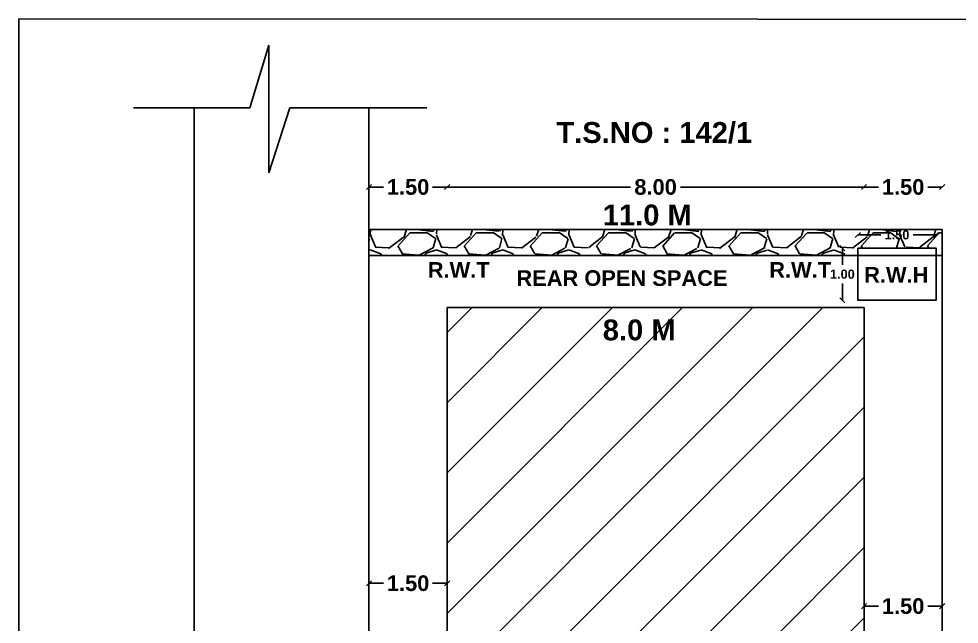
# Model space of a CAD drawing. Header units: metres. Extents: x 6910 to 7143, y 127 to 187.
# Drawn here: x 6957.13 to 6975.17, y 157.66 to 169.26 of the extents above; entities that cross this region are included whole.
import ezdxf

# ---------------------------------------------------------------- set-up
doc = ezdxf.new("R2010")
doc.units = ezdxf.units.M
doc.linetypes.add('HIDDEN', pattern=[0.375, 0.25, -0.125])
doc.styles.get("Standard").update_dxf_attribs({"font": 'arialbd.ttf'})
doc.styles.add('style1', font='arialbd.ttf')
doc.dimstyles.get("Standard").update_dxf_attribs({"dimtxt": 0.3, "dimasz": 0.1, "dimexe": 0.18, "dimexo": 0.0625, "dimgap": 0.09, "dimtad": 0, "dimtih": 1, "dimtoh": 1, "dimlfac": -1, "dimzin": 0, "dimdsep": 46, "dimtxsty": 'Standard', "dimblk": 'OBLIQUE', "dimcen": 0.09, "dimse1": 1, "dimse2": 1, "dimadec": 0, "dimazin": 0, "dimtfac": 1, "dimtofl": 0, "dimtmove": 0, "dimatfit": 3, "dimfxl": 0, "dimtolj": 1, "dimtzin": 0, "dimarcsym": 0})

# ---------------------------------------------------------------- blocks, each defined once
blk = doc.blocks.new('_Oblique')
at = {"color": 0, "linetype": 'ByBlock', "lineweight": -2}
blk.add_line((-0.5, -0.5), (0.5, 0.5), dxfattribs=at)
blk = doc.blocks.new('*D34')
at = {"color": 0, "lineweight": -2}
for p, q in [((6976.009510423636, 163.7251328599744), (6976.009510423636, 154.5184070755272)), ((6976.009510423636, 144.8251328599749), (6976.009510423636, 154.0318586444221))]:
    blk.add_line(p, q, dxfattribs=at)
at = {"layer": 'Defpoints', "color": 0}
for p in [(6973.344858150319, 163.7251328599744), (6976.009510423636, 163.7251328599744), (6973.344858150319, 144.8251328599748)]:
    blk.add_point(p, dxfattribs=at)
at = {"color": 0, "lineweight": -2, "xscale": 0.1, "yscale": 0.1, "zscale": 0.1}
for p, rotation in [((6976.009510423636, 163.7251328599744), 90), ((6976.009510423636, 144.8251328599749), 270)]:
    blk.add_blockref('_Oblique', p, dxfattribs=dict(at, rotation=rotation))
at = {"color": 0, "insert": (6976.009510423634, 154.2751328599726), "char_height": 0.3, "attachment_point": 5}
blk.add_mtext('\\A1;18.90', dxfattribs=at)
blk = doc.blocks.new('*D87')
at = {"color": 0, "lineweight": -2}
for p, q in [((6976.009510423629, 165.2251328599744), (6976.009510423629, 164.7183047562909)), ((6976.009510423629, 163.7251328599744), (6976.009510423629, 164.2319609636579))]:
    blk.add_line(p, q, dxfattribs=at)
at = {"layer": 'Defpoints', "color": 0}
for p in [(6973.344858150319, 165.2251328599744), (6976.009510423629, 165.2251328599744), (6973.344858150319, 163.7251328599744)]:
    blk.add_point(p, dxfattribs=at)
at = {"color": 0, "lineweight": -2, "xscale": 0.1, "yscale": 0.1, "zscale": 0.1}
for p, rotation in [((6976.009510423629, 165.2251328599744), 90), ((6976.009510423629, 163.7251328599744), 270)]:
    blk.add_blockref('_Oblique', p, dxfattribs=dict(at, rotation=rotation))
at = {"color": 0, "insert": (6976.009510423625, 164.4751328599724), "char_height": 0.3, "attachment_point": 5}
blk.add_mtext('\\A1;1.50', dxfattribs=at)
blk = doc.blocks.new('*D88')
at = {"color": 0, "lineweight": -2}
for p, q in [((6963.844858150288, 166.0373370957447), (6964.123923634613, 166.0373370957447)), ((6965.344858150317, 166.0373370957447), (6965.065792665992, 166.0373370957447))]:
    blk.add_line(p, q, dxfattribs=at)
at = {"layer": 'Defpoints', "color": 0}
for p in [(6965.344858150317, 166.0373370957447), (6963.844858150288, 165.2251328599743), (6965.344858150317, 165.2251328599743)]:
    blk.add_point(p, dxfattribs=at)
at = {"color": 0, "lineweight": -2, "xscale": 0.1, "yscale": 0.1, "zscale": 0.1, "rotation": 180}
blk.add_blockref('_Oblique', (6963.844858150288, 166.0373370957447), dxfattribs=at)
at = {"color": 0, "lineweight": -2, "xscale": 0.1, "yscale": 0.1, "zscale": 0.1}
blk.add_blockref('_Oblique', (6965.344858150317, 166.0373370957447), dxfattribs=at)
at = {"color": 0, "insert": (6964.594858150302, 166.0373370957447), "char_height": 0.3, "attachment_point": 5}
blk.add_mtext('\\A1;1.50', dxfattribs=at)
blk = doc.blocks.new('*D35')
at = {"color": 0, "lineweight": -2}
for p, q in [((6965.344858150317, 166.0373370957447), (6968.865840414967, 166.0373370957447)), ((6973.344858150288, 166.0373370957447), (6969.823875885637, 166.0373370957447))]:
    blk.add_line(p, q, dxfattribs=at)
at = {"layer": 'Defpoints', "color": 0}
for p in [(6973.344858150288, 166.0373370957447), (6965.344858150317, 163.7251328599868), (6973.344858150288, 163.7251328599871)]:
    blk.add_point(p, dxfattribs=at)
at = {"color": 0, "lineweight": -2, "xscale": 0.1, "yscale": 0.1, "zscale": 0.1, "rotation": 180}
blk.add_blockref('_Oblique', (6965.344858150317, 166.0373370957447), dxfattribs=at)
at = {"color": 0, "lineweight": -2, "xscale": 0.1, "yscale": 0.1, "zscale": 0.1}
blk.add_blockref('_Oblique', (6973.344858150288, 166.0373370957447), dxfattribs=at)
at = {"color": 0, "insert": (6969.344858150304, 166.0373370957447), "char_height": 0.3, "attachment_point": 5}
blk.add_mtext('\\A1;8.00', dxfattribs=at)
blk = doc.blocks.new('*D36')
at = {"color": 0, "lineweight": -2}
for p, q in [((6973.344858150288, 166.0373370957447), (6973.6239236346, 166.0373370957447)), ((6974.844858150288, 166.0373370957447), (6974.565792665977, 166.0373370957447))]:
    blk.add_line(p, q, dxfattribs=at)
at = {"layer": 'Defpoints', "color": 0}
for p in [(6974.844858150288, 166.0373370957447), (6973.344858150288, 163.7251328599871), (6974.844858150288, 163.7251328599871)]:
    blk.add_point(p, dxfattribs=at)
at = {"color": 0, "lineweight": -2, "xscale": 0.1, "yscale": 0.1, "zscale": 0.1, "rotation": 180}
blk.add_blockref('_Oblique', (6973.344858150288, 166.0373370957447), dxfattribs=at)
at = {"color": 0, "lineweight": -2, "xscale": 0.1, "yscale": 0.1, "zscale": 0.1}
blk.add_blockref('_Oblique', (6974.844858150288, 166.0373370957447), dxfattribs=at)
at = {"color": 0, "insert": (6974.094858150287, 166.0373370957447), "char_height": 0.3, "attachment_point": 5}
blk.add_mtext('\\A1;1.50', dxfattribs=at)
blk = doc.blocks.new('*D89')
at = {"color": 0, "lineweight": -2}
for p, q in [((6973.226534588677, 165.1191512261811), (6973.664324057641, 165.1191512261811)), ((6974.726534588677, 165.1191512261811), (6974.288745119713, 165.1191512261811))]:
    blk.add_line(p, q, dxfattribs=at)
at = {"layer": 'Defpoints', "color": 0}
for p in [(6974.726534588677, 165.1191512261811), (6973.226534588677, 164.86621225913), (6974.726534588677, 164.86621225913)]:
    blk.add_point(p, dxfattribs=at)
at = {"color": 0, "lineweight": -2, "xscale": 0.1, "yscale": 0.1, "zscale": 0.1, "rotation": 180}
blk.add_blockref('_Oblique', (6973.226534588677, 165.1191512261811), dxfattribs=at)
at = {"color": 0, "lineweight": -2, "xscale": 0.1, "yscale": 0.1, "zscale": 0.1}
blk.add_blockref('_Oblique', (6974.726534588677, 165.1191512261811), dxfattribs=at)
at = {"color": 0, "insert": (6973.976534588675, 165.1191512261811), "char_height": 0.3, "attachment_point": 5}
blk.add_mtext('\\A1;{\\H0.58333x;1.50}', dxfattribs=at)
blk = doc.blocks.new('*D90')
at = {"color": 0, "lineweight": -2}
for p, q in [((6972.92875868016, 164.8662122591301), (6972.92875868016, 164.545562021409)), ((6972.92875868016, 163.8662122591301), (6972.92875868016, 164.1868624968523))]:
    blk.add_line(p, q, dxfattribs=at)
at = {"layer": 'Defpoints', "color": 0}
for p in [(6973.226534588682, 164.8662122591301), (6972.92875868016, 163.8662122591301), (6973.226534588682, 163.8662122591301)]:
    blk.add_point(p, dxfattribs=at)
at = {"color": 0, "lineweight": -2, "xscale": 0.1, "yscale": 0.1, "zscale": 0.1}
for p, rotation in [((6972.92875868016, 164.8662122591301), 90), ((6972.92875868016, 163.8662122591301), 270)]:
    blk.add_blockref('_Oblique', p, dxfattribs=dict(at, rotation=rotation))
at = {"color": 0, "insert": (6972.928758680158, 164.3662122591287), "char_height": 0.3, "attachment_point": 5}
blk.add_mtext('\\A1;{\\H0.58333x;1.00}', dxfattribs=at)
blk = doc.blocks.new('*D91')
at = {"color": 0, "lineweight": -2}
for p, q in [((6973.344858150288, 158.0007845443749), (6973.623923634599, 158.0007845443749)), ((6974.844858150288, 158.0007845443749), (6974.565792665977, 158.0007845443749))]:
    blk.add_line(p, q, dxfattribs=at)
at = {"layer": 'Defpoints', "color": 0}
for p in [(6973.344858150288, 157.985822823134), (6974.844858150288, 158.0007845443749), (6974.844858150288, 157.985822823134)]:
    blk.add_point(p, dxfattribs=at)
at = {"color": 0, "lineweight": -2, "xscale": 0.1, "yscale": 0.1, "zscale": 0.1, "rotation": 180}
blk.add_blockref('_Oblique', (6973.344858150288, 158.0007845443749), dxfattribs=at)
at = {"color": 0, "lineweight": -2, "xscale": 0.1, "yscale": 0.1, "zscale": 0.1}
blk.add_blockref('_Oblique', (6974.844858150288, 158.0007845443749), dxfattribs=at)
at = {"color": 0, "insert": (6974.094858150288, 158.0007845443749), "char_height": 0.3, "attachment_point": 5}
blk.add_mtext('\\A1;1.50', dxfattribs=at)
blk = doc.blocks.new('*D92')
at = {"color": 0, "lineweight": -2}
for p, q in [((6963.844858150288, 158.4396209068716), (6964.124665822111, 158.4396209068716)), ((6965.346342525311, 158.4396209068716), (6965.066534853488, 158.4396209068716))]:
    blk.add_line(p, q, dxfattribs=at)
at = {"layer": 'Defpoints', "color": 0}
for p in [(6963.844858150288, 158.4637723825334), (6963.844858150288, 158.4396209068716), (6965.346342525311, 158.4637723825334)]:
    blk.add_point(p, dxfattribs=at)
at = {"color": 0, "lineweight": -2, "xscale": 0.1, "yscale": 0.1, "zscale": 0.1, "rotation": 180}
blk.add_blockref('_Oblique', (6963.844858150288, 158.4396209068716), dxfattribs=at)
at = {"color": 0, "lineweight": -2, "xscale": 0.1, "yscale": 0.1, "zscale": 0.1}
blk.add_blockref('_Oblique', (6965.346342525311, 158.4396209068716), dxfattribs=at)
at = {"color": 0, "insert": (6964.595600337801, 158.4396209068716), "char_height": 0.3, "attachment_point": 5}
blk.add_mtext('\\A1;1.50', dxfattribs=at)

msp = doc.modelspace()

# ---------------------------------------------------------------- hatches: boundary and pattern name
h = msp.add_hatch()
h.set_pattern_fill('GRAVEL', color=256, scale=0.05)
h.set_pattern_definition([(228.0127875, (186.7856123452224, -414.5376774292643), (-10.1600000007979, -11.42999999929089), [0.17086072, -16.9152418197825]), (184.969741, (186.6713123452223, -414.6646774292643), (15.23999999397025, 1.270000072348961), [0.2932023599999998, -29.02702444676199]), (132.5104471, (186.3792123452224, -414.6900774292643), (12.70000000536374, -13.96999999512298), [0.20674076, -20.46736139705]), (267.273689, (185.8839123452223, -415.0075774292643), (1.270000002659862, 25.39999999986657), [0.2670022599999998, -26.43321871286899]), (292.83365418, (185.8712123452223, -415.2742774292644), (-6.350000000531704, 15.23999999977773), [0.2618168499999998, -25.91990387267199]), (357.2736889999999, (185.9728123452223, -415.5155774292643), (-25.39999999986657, 1.270000002659864), [0.2670022599999998, -26.43321871286899]), (37.69424047, (186.2395123452223, -415.5282774292643), (-16.50999999926795, -12.7000000009502), [0.35309683, -34.95655765712351]), (72.25532837, (186.5189123452223, -415.3123774292643), (8.890000002389646, 27.93999999923943), [0.33335976, -33.0026283009525]), (121.42956562, (186.6205123452224, -414.9948774292643), (-10.16000000144156, 16.50999999911301), [0.2679065, -26.52277284935601]), (175.2363583, (186.4808123452224, -414.7662774292643), (13.96999999979976, -1.270000002194628), [0.3058566399999998, -14.98696847499999]), (222.3974378, (186.1760123452224, -414.7408774292643), (-15.23999999951233, -13.97000000053199), [0.3955389600000001, -39.15838625608851]), (138.81407483, (187.1412123452224, -415.0202774292643), (-8.889999999466754, 7.620000000619591), [0.13500227, -13.365282912172]), (171.4692344, (187.0396123452223, -414.9313774292643), (16.51000000044483, -2.539999997118671), [0.25684099, -25.42731949852]), (225, (186.7856123452224, -414.8932774292643), (-2e-16, -1.270000000000119), [0.17960467, -1.616446554214]), (203.19859051, (186.6967123452224, -414.7408774292643), (6.350000000173045, 2.539999999554666), [0.09672066, -9.575311184446992]), (291.80140949, (186.6078123452224, -414.7789774292643), (-1.270000000265747, 3.809999999911436), [0.13678281, -6.702376495]), (30.96375653, (186.6586123452223, -414.9059774292643), (3.810000000093191, 2.539999999860562), [0.2221598299999999, -7.183149076454997]), (161.56505118, (186.8491123452224, -414.7916774292643), (2.540000000066291, -1.269999999866876), [0.16064357, -3.855449058413999]), (16.389540334, (185.8712123452223, -414.7789774292643), (12.70000000000007, 3.810000000000121), [0.225044, -22.2794133362695]), (70.34617594, (186.0871123452224, -414.7154774292643), (-5.080000000464657, -13.9699999998352), [0.18879947, -18.6911078391]), (293.19859051, (186.8491123452224, -414.5376774292643), (-2.539999999556631, 6.350000000177642), [0.1934400499999999, -9.478591794446992]), (343.6104596700001, (186.9253123452224, -414.7154774292643), (-12.70000000026614, 3.809999999111429), [0.2250439999999999, -22.27941333626999]), (339.44395478, (185.8712123452223, -415.5663774292642), (-6.349999999999932, 2.540000000000105), [0.2170175999999999, -10.63386715655299]), (294.7751406, (186.0744123452224, -415.6425774292643), (-6.350000007558465, 13.96999999656363), [0.18183606, -18.00179669036]), (66.80140949, (186.8618123452224, -415.8076774292643), (2.539999999601149, 6.350000000159651), [0.19344005, -9.478591794446997]), (17.35402464, (186.9380123452224, -415.6298774292643), (-16.50999999967151, -5.080000001066232), [0.21289137, -21.0761879901]), (69.44395478, (186.2395123452223, -415.8076774292643), (-2.54000000004423, -6.349999999982317), [0.1085088, -10.742375956553]), (101.3099324739999, (186.7856123452224, -415.8076774292643), (-1.2700000000002, 5.080000000000184), [0.0647573, -6.410997482263001]), (165.963756532, (186.7729123452224, -415.7441774292643), (3.809999999999756, -1.269999999999932), [0.26181685, -4.9745272945345]), (186.00900596, (186.5189123452223, -415.6806774292643), (12.69999999993268, 1.270000000664676), [0.2426334999999999, -24.02068243166849]), (303.69006753, (186.6586123452223, -415.0202774292643), (-1.270000000176484, 2.53999999991185), [0.18316194, -4.39588817984]), (353.15722659, (186.7602123452224, -415.1726774292643), (21.59000000013284, -2.539999998869697), [0.31977838, -31.6580045325155]), (60.9453959, (187.0777123452224, -415.2107774292643), (-5.080000000139843, -8.889999999920127), [0.13075412, -12.944696159055]), (90, (187.1412123452224, -415.0964774292643), (-1.27, 1.27), [0.0762, -1.193799999999999]), (120.25643716, (186.4935123452223, -415.6425774292643), (5.079999999378582, -8.890000000354897), [0.17643348, -17.4669703866]), (48.01278749999999, (186.4046123452224, -415.4901774292643), (10.16000000083767, 11.4299999992551), [0.3417214400000001, -16.7443810997825]), (0, (186.6332123452224, -415.2361774292643), (1.27, 1.27), [0.3302, -0.9398]), (325.3048465, (186.9634123452224, -415.2361774292643), (12.70000000481076, -8.889999993127288), [0.20080478, -19.87965836207]), (254.0546040999999, (187.1285123452223, -415.3504774292643), (-1.269999999911278, -5.080000000022373), [0.18491454, -9.060825019386]), (207.64597536, (187.0777123452224, -415.5282774292643), (-24.13000000088667, -12.69999999831538), [0.3010725499999998, -29.80623221146899]), (175.42607874, (186.8110123452223, -415.6679774292643), (-16.50999999999941, 1.269999999999739), [0.31851473, -31.53292322812])])
h.paths.add_polyline_path([(6973.226534588677, 164.7251328599743), (6973.226534588677, 164.86621225913), (6974.844858150288, 164.86621225913), (6974.844858150288, 165.2251328599743), (6963.844858150288, 165.2251328599743), (6963.844858150288, 164.7251328599743)])
h.paths.add_polyline_path([(6973.659985832536, 164.9063365293871), (6974.285801667461, 164.9063365293871), (6974.285801667461, 165.3294591160174), (6973.659985832536, 165.3294591160174)], flags=9)
h = msp.add_hatch()
h.set_pattern_fill('ANSI31', color=256, scale=0.3)
h.set_pattern_definition([(45, (185.8712123452223, -415.8076774292643), (-0.6735192090801866, 0.6735192090801866), [])])
h.paths.add_polyline_path([(6973.344858150288, 163.7251328599743), (6965.346342525311, 163.7251328599743), (6965.346342525312, 144.8251328599741), (6973.344858150288, 144.8251328599746)])
h.paths.add_polyline_path([(6967.520880045711, 154.2003578285859), (6971.067683472291, 154.2003578285859), (6971.067683472291, 154.9572488751364), (6967.520880045711, 154.9572488751364)], flags=24)
h.paths.add_polyline_path([(6967.398261796569, 154.904646092835), (6971.514397736396, 154.904646092835), (6971.514397736396, 155.6620364078858), (6967.398261796569, 155.6620364078858)], flags=24)
h.paths.add_polyline_path([(6966.033633906247, 152.6193576720321), (6966.033633906247, 154.8428228834917), (6965.420537044037, 154.8428228834917), (6965.420537044037, 152.6193576720321)], flags=24)
h.paths.add_polyline_path([(6973.26011768277, 152.6193576720321), (6973.26011768277, 154.8428228834917), (6972.64702082056, 154.8428228834917), (6972.64702082056, 152.6193576720321)], flags=24)
h.paths.add_polyline_path([(6968.228691686748, 144.8209303782587), (6969.830601645821, 144.8209303782587), (6969.830601645821, 145.4340272404688), (6968.228691686748, 145.4340272404688)], flags=9)
h.paths.add_polyline_path([(6968.228691686748, 162.9886209432201), (6969.830601645821, 162.9886209432201), (6969.830601645821, 163.6017178054302), (6968.228691686748, 163.6017178054302)], flags=24)
h.paths.add_polyline_path([(6967.575792684413, 152.9429011496567), (6971.04487522193, 152.9429011496567), (6971.04487522193, 153.4861651332856), (6967.575792684413, 153.4861651332856)], flags=24)

# ---------------------------------------------------------------- linework, layer by layer
for p, q in [((6961.557938099604, 167.5595390340545), (6961.925200229854, 168.7578980307853)), ((6961.925200229854, 168.7578980307853), (6961.925200229854, 166.3091807924135)), ((6959.323131507211, 167.5595390340545), (6961.557938099604, 167.5595390340545)), ((6960.489044373976, 141.8251328599744), (6960.489044373975, 167.5595390340545)), ((6961.925200229854, 166.3091807924135), (6962.325628386853, 167.5595390340545)), ((6962.325628386853, 167.5595390340545), (6964.954115429217, 167.5595390340545)), ((6963.844858150288, 165.2251328599743), (6963.844858150288, 167.5595390340545)), ((6963.844858150288, 141.8251328599743), (6963.844858150288, 165.2251328599743)), ((6963.844858150288, 165.2251328599743), (6974.844858150288, 165.2251328599743)), ((6974.844858150288, 165.2251328599743), (6974.844858150288, 141.8251328599743)), ((6963.844858150288, 164.7251328599743), (6974.844858150288, 164.7251328599743))]:
    msp.add_line(p, q)
at = {"lineweight": 25}
msp.add_lwpolyline([(6957.125282053063, 169.2631998349714), (6999.67047971933, 169.2427582090334), (6999.670482462605, 135.8916366917709), (6957.125284796337, 135.9120783176998)], close=True, dxfattribs=at)
for points in [[(6973.226534588677, 164.86621225913), (6974.726534588677, 164.86621225913), (6974.726534588677, 163.86621225913), (6973.226534588677, 163.86621225913)], [(6965.346342525311, 163.7251328599743), (6973.344858150288, 163.7251328599743), (6973.344858150288, 144.8251328599746), (6965.346342525312, 144.8251328599741)]]:
    msp.add_lwpolyline(points, close=True)

# ---------------------------------------------------------------- texts
for s, height, p in [('T.S.NO : 142/1', 0.4, (6967.441392035977, 166.8837406027334)), ('11.0 M', 0.4, (6968.330874497116, 165.3026565927563)), ('REAR OPEN SPACE', 0.3, (6966.673610628283, 164.1420548854678)), ('8.0 M', 0.4, (6968.330874497116, 163.0978978872856))]:
    msp.add_text(s, height=height).set_placement(p)
at = {"linetype": 'HIDDEN', "lineweight": 15, "style": 'style1'}
for s, p in [('R.W.T', (6964.973059423055, 164.2991437879124)), ('R.W.T', (6971.525410363772, 164.2991437879124)), ('R.W.H', (6973.346826512111, 164.205406000275))]:
    msp.add_text(s, height=0.3, dxfattribs=at).set_placement(p)

# ---------------------------------------------------------------- dimensions: what is measured, and where the dimension line sits
for p1, p2, distance, picture, middle in [((6963.844858150288, 165.2251328599743), (6965.344858150317, 165.2251328599743), 0.8122042357703947, '*D88', (6964.594858150302, 166.0373370957447)), ((6965.344858150317, 163.7251328599868), (6973.344858150288, 163.7251328599871), 2.312204235757605, '*D35', (6969.344858150304, 166.0373370957447)), ((6973.344858150288, 163.7251328599871), (6974.844858150288, 163.7251328599871), 2.312204235757605, '*D36', (6974.094858150287, 166.0373370957447)), ((6973.344858150313, 163.7251328599743), (6973.344858150313, 165.2251328599743), -2.6646522733162783, '*D87', (6976.009510423625, 164.4751328599724)), ((6973.344858150313, 144.8251328599748), (6973.344858150313, 163.7251328599743), -2.6646522733235543, '*D34', (6976.009510423634, 154.2751328599726)), ((6965.346342525311, 158.4637723825334), (6963.844858150288, 158.4637723825334), 0.024151475661795985, '*D92', (6964.595600337801, 158.4396209068716)), ((6973.344858150288, 157.985822823134), (6974.844858150288, 157.985822823134), 0.014961721240922543, '*D91', (6974.094858150288, 158.0007845443749))]:
    dim = msp.add_aligned_dim(p1=p1, p2=p2, distance=distance, dimstyle='Standard', override={"dimfxl": 2.5, "dimfxlon": 1})
    dim.commit()
    dim.dimension.update_dxf_attribs({"geometry": picture, "text_midpoint": middle})
dim = msp.add_aligned_dim(p1=(6973.226534588677, 164.86621225913), p2=(6974.726534588677, 164.86621225913), distance=0.25293896705107954, text='{\\H0.58333x;<>}', dimstyle='Standard')
dim.commit()
dim.dimension.update_dxf_attribs({"geometry": '*D89', "text_midpoint": (6973.976534588675, 165.1191512261811)})
dim = msp.add_linear_dim(base=(6972.92875868016, 163.8662122591301), p1=(6973.226534588677, 164.86621225913), p2=(6973.226534588677, 163.86621225913), angle=270, text='{\\H0.58333x;<>}', dimstyle='Standard')
dim.commit()
dim.dimension.update_dxf_attribs({"geometry": '*D90', "text_midpoint": (6972.928758680158, 164.3662122591287), "dimtype": 161})

doc.saveas('drawing.dxf')
